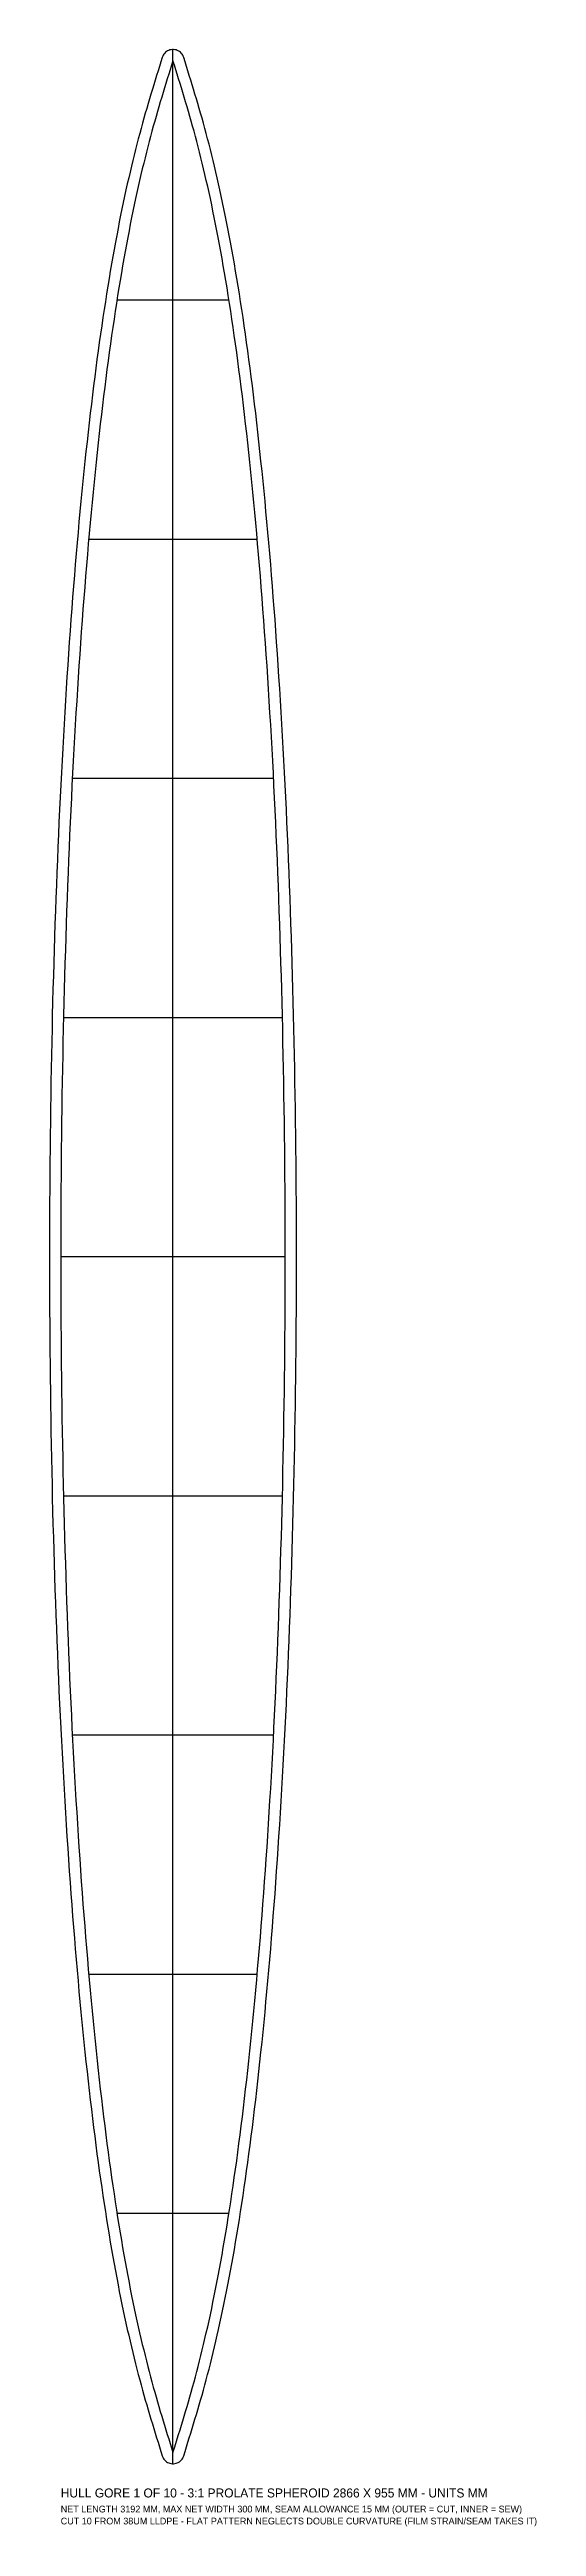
# Model space of a CAD drawing. Header units: metres. Extents: x -165 to 486, y -99 to 3207.
import ezdxf

# ---------------------------------------------------------------- set-up
doc = ezdxf.new("R2010")
doc.units = ezdxf.units.M

msp = doc.modelspace()

# ---------------------------------------------------------------- linework, layer by layer
for p, q in [((0, -15), (0, 3206.841)), ((-74.85, 2872.7), (74.85, 2872.7)), ((-112.61, 2553.5), (112.61, 2553.5)), ((-134.48, 2234.3), (134.48, 2234.3)), ((-146.29, 1915.1), (146.29, 1915.1)), ((-150.06, 1595.9), (150.06, 1595.9)), ((-146.29, 1276.7), (146.29, 1276.7)), ((-134.48, 957.6), (134.48, 957.6)), ((-112.61, 638.4), (112.61, 638.4)), ((-74.85, 319.2), (74.85, 319.2))]:
    msp.add_line(p, q)
for points in [[(14.31, -4.496), (16.197, 1.511), (18.085, 7.53), (19.974, 13.571), (21.864, 19.64), (23.755, 25.744), (25.645, 31.89), (27.535, 38.086), (29.425, 44.337), (31.313, 50.65), (33.199, 57.032), (35.083, 63.488), (36.965, 70.023), (38.843, 76.644), (40.718, 83.354), (42.59, 90.16), (44.456, 97.066), (46.319, 104.076), (48.176, 111.194), (50.028, 118.424), (51.874, 125.769), (53.713, 133.234), (55.547, 140.821), (57.373, 148.534), (59.192, 156.374), (61.004, 164.345), (62.808, 172.449), (64.605, 180.688), (66.392, 189.064), (68.171, 197.579), (69.942, 206.235), (71.703, 215.033), (73.454, 223.974), (75.196, 233.06), (76.928, 242.292), (78.65, 251.67), (80.361, 261.196), (82.061, 270.87), (83.751, 280.693), (85.429, 290.664), (87.095, 300.786), (88.75, 311.057), (90.393, 321.477), (92.024, 332.048), (93.642, 342.768), (95.247, 353.638), (96.839, 364.658), (98.418, 375.826), (99.984, 387.143), (101.536, 398.609), (103.074, 410.222), (104.598, 421.982), (106.107, 433.888), (107.602, 445.941), (109.082, 458.138), (110.547, 470.479), (111.997, 482.963), (113.431, 495.589), (114.85, 508.356), (116.252, 521.263), (117.639, 534.309), (119.009, 547.492), (120.362, 560.811), (121.699, 574.266), (123.019, 587.854), (124.321, 601.575), (125.606, 615.427), (126.874, 629.408), (128.123, 643.516), (129.355, 657.752), (130.569, 672.112), (131.764, 686.595), (132.941, 701.199), (134.099, 715.924), (135.238, 730.766), (136.358, 745.725), (137.458, 760.798), (138.54, 775.985), (139.601, 791.281), (140.643, 806.687), (141.666, 822.2), (142.668, 837.818), (143.649, 853.54), (144.611, 869.362), (145.552, 885.284), (146.472, 901.303), (147.371, 917.416), (148.25, 933.623), (149.107, 949.921), (149.943, 966.307), (150.758, 982.78), (151.551, 999.337), (152.323, 1015.977), (153.072, 1032.696), (153.801, 1049.493), (154.507, 1066.366), (155.191, 1083.312), (155.852, 1100.329), (156.492, 1117.414), (157.109, 1134.566), (157.704, 1151.782), (158.276, 1169.059), (158.825, 1186.396), (159.352, 1203.79), (159.856, 1221.238), (160.337, 1238.738), (160.795, 1256.288), (161.23, 1273.886), (161.642, 1291.528), (162.03, 1309.213), (162.396, 1326.938), (162.738, 1344.7), (163.057, 1362.497), (163.352, 1380.327), (163.624, 1398.187), (163.872, 1416.075), (164.097, 1433.988), (164.298, 1451.923), (164.476, 1469.879), (164.63, 1487.852), (164.76, 1505.84), (164.867, 1523.841), (164.95, 1541.852), (165.009, 1559.871), (165.045, 1577.894), (165.057, 1595.92), (165.045, 1613.947), (165.009, 1631.97), (164.95, 1649.989), (164.867, 1668), (164.76, 1686.001), (164.63, 1703.989), (164.476, 1721.962), (164.298, 1739.918), (164.097, 1757.853), (163.872, 1775.766), (163.624, 1793.654), (163.352, 1811.514), (163.057, 1829.344), (162.738, 1847.141), (162.396, 1864.903), (162.03, 1882.628), (161.642, 1900.313), (161.23, 1917.955), (160.795, 1935.552), (160.337, 1953.103), (159.856, 1970.603), (159.352, 1988.051), (158.825, 2005.445), (158.276, 2022.782), (157.704, 2040.059), (157.109, 2057.275), (156.492, 2074.427), (155.852, 2091.512), (155.191, 2108.529), (154.507, 2125.475), (153.801, 2142.348), (153.072, 2159.145), (152.323, 2175.864), (151.551, 2192.504), (150.758, 2209.061), (149.943, 2225.534), (149.107, 2241.92), (148.25, 2258.218), (147.371, 2274.425), (146.472, 2290.538), (145.552, 2306.557), (144.611, 2322.479), (143.649, 2338.301), (142.668, 2354.022), (141.666, 2369.641), (140.643, 2385.154), (139.601, 2400.559), (138.54, 2415.856), (137.458, 2431.042), (136.358, 2446.116), (135.238, 2461.075), (134.099, 2475.917), (132.941, 2490.642), (131.764, 2505.246), (130.569, 2519.729), (129.355, 2534.089), (128.123, 2548.325), (126.874, 2562.433), (125.606, 2576.414), (124.321, 2590.266), (123.019, 2603.986), (121.699, 2617.575), (120.362, 2631.029), (119.009, 2644.349), (117.639, 2657.532), (116.252, 2670.578), (114.85, 2683.485), (113.431, 2696.252), (111.997, 2708.878), (110.547, 2721.362), (109.082, 2733.703), (107.602, 2745.9), (106.107, 2757.952), (104.598, 2769.859), (103.074, 2781.619), (101.536, 2793.232), (99.984, 2804.698), (98.418, 2816.015), (96.839, 2827.183), (95.247, 2838.203), (93.642, 2849.073), (92.024, 2859.793), (90.393, 2870.364), (88.75, 2880.784), (87.095, 2891.055), (85.429, 2901.176), (83.751, 2911.148), (82.061, 2920.971), (80.361, 2930.645), (78.65, 2940.171), (76.928, 2949.549), (75.196, 2958.781), (73.454, 2967.867), (71.703, 2976.808), (69.942, 2985.606), (68.171, 2994.262), (66.392, 3002.777), (64.605, 3011.153), (62.808, 3019.392), (61.004, 3027.496), (59.192, 3035.467), (57.373, 3043.307), (55.547, 3051.02), (53.713, 3058.607), (51.874, 3066.072), (50.028, 3073.417), (48.176, 3080.647), (46.319, 3087.765), (44.456, 3094.775), (42.59, 3101.681), (40.718, 3108.487), (38.843, 3115.197), (36.965, 3121.818), (35.083, 3128.353), (33.199, 3134.809), (31.313, 3141.191), (29.425, 3147.504), (27.535, 3153.755), (25.645, 3159.951), (23.755, 3166.097), (21.864, 3172.201), (19.974, 3178.27), (18.085, 3184.31), (16.197, 3190.33), (14.31, 3196.337), (14.31, 3196.337), (13.73, 3197.882), (12.983, 3199.354), (12.078, 3200.736), (11.028, 3202.009), (9.843, 3203.159), (8.54, 3204.173), (7.133, 3205.037), (5.639, 3205.74), (4.078, 3206.276), (2.466, 3206.637), (0.825, 3206.818), (-0.825, 3206.818), (-2.466, 3206.637), (-4.078, 3206.276), (-5.639, 3205.74), (-7.133, 3205.037), (-8.54, 3204.173), (-9.843, 3203.159), (-11.028, 3202.009), (-12.078, 3200.736), (-12.983, 3199.354), (-13.73, 3197.882), (-14.31, 3196.337), (-14.31, 3196.337), (-16.197, 3190.33), (-18.085, 3184.31), (-19.974, 3178.27), (-21.864, 3172.201), (-23.755, 3166.097), (-25.645, 3159.951), (-27.535, 3153.755), (-29.425, 3147.504), (-31.313, 3141.191), (-33.199, 3134.809), (-35.083, 3128.353), (-36.965, 3121.818), (-38.843, 3115.197), (-40.718, 3108.487), (-42.59, 3101.681), (-44.456, 3094.775), (-46.319, 3087.765), (-48.176, 3080.647), (-50.028, 3073.417), (-51.874, 3066.072), (-53.713, 3058.607), (-55.547, 3051.02), (-57.373, 3043.307), (-59.192, 3035.467), (-61.004, 3027.496), (-62.808, 3019.392), (-64.605, 3011.153), (-66.392, 3002.777), (-68.171, 2994.262), (-69.942, 2985.606), (-71.703, 2976.808), (-73.454, 2967.867), (-75.196, 2958.781), (-76.928, 2949.549), (-78.65, 2940.171), (-80.361, 2930.645), (-82.061, 2920.971), (-83.751, 2911.148), (-85.429, 2901.176), (-87.095, 2891.055), (-88.75, 2880.784), (-90.393, 2870.364), (-92.024, 2859.793), (-93.642, 2849.073), (-95.247, 2838.203), (-96.839, 2827.183), (-98.418, 2816.015), (-99.984, 2804.698), (-101.536, 2793.232), (-103.074, 2781.619), (-104.598, 2769.859), (-106.107, 2757.952), (-107.602, 2745.9), (-109.082, 2733.703), (-110.547, 2721.362), (-111.997, 2708.878), (-113.431, 2696.252), (-114.85, 2683.485), (-116.252, 2670.578), (-117.639, 2657.532), (-119.009, 2644.349), (-120.362, 2631.029), (-121.699, 2617.575), (-123.019, 2603.986), (-124.321, 2590.266), (-125.606, 2576.414), (-126.874, 2562.433), (-128.123, 2548.325), (-129.355, 2534.089), (-130.569, 2519.729), (-131.764, 2505.246), (-132.941, 2490.642), (-134.099, 2475.917), (-135.238, 2461.075), (-136.358, 2446.116), (-137.458, 2431.042), (-138.54, 2415.856), (-139.601, 2400.559), (-140.643, 2385.154), (-141.666, 2369.641), (-142.668, 2354.022), (-143.649, 2338.301), (-144.611, 2322.479), (-145.552, 2306.557), (-146.472, 2290.538), (-147.371, 2274.425), (-148.25, 2258.218), (-149.107, 2241.92), (-149.943, 2225.534), (-150.758, 2209.061), (-151.551, 2192.504), (-152.323, 2175.864), (-153.072, 2159.145), (-153.801, 2142.348), (-154.507, 2125.475), (-155.191, 2108.529), (-155.852, 2091.512), (-156.492, 2074.427), (-157.109, 2057.275), (-157.704, 2040.059), (-158.276, 2022.782), (-158.825, 2005.445), (-159.352, 1988.051), (-159.856, 1970.603), (-160.337, 1953.103), (-160.795, 1935.552), (-161.23, 1917.955), (-161.642, 1900.313), (-162.03, 1882.628), (-162.396, 1864.903), (-162.738, 1847.141), (-163.057, 1829.344), (-163.352, 1811.514), (-163.624, 1793.654), (-163.872, 1775.766), (-164.097, 1757.853), (-164.298, 1739.918), (-164.476, 1721.962), (-164.63, 1703.989), (-164.76, 1686.001), (-164.867, 1668), (-164.95, 1649.989), (-165.009, 1631.97), (-165.045, 1613.947), (-165.057, 1595.92), (-165.045, 1577.894), (-165.009, 1559.871), (-164.95, 1541.852), (-164.867, 1523.841), (-164.76, 1505.84), (-164.63, 1487.852), (-164.476, 1469.879), (-164.298, 1451.923), (-164.097, 1433.988), (-163.872, 1416.075), (-163.624, 1398.187), (-163.352, 1380.327), (-163.057, 1362.497), (-162.738, 1344.7), (-162.396, 1326.938), (-162.03, 1309.213), (-161.642, 1291.528), (-161.23, 1273.886), (-160.795, 1256.288), (-160.337, 1238.738), (-159.856, 1221.238), (-159.352, 1203.79), (-158.825, 1186.396), (-158.276, 1169.059), (-157.704, 1151.782), (-157.109, 1134.566), (-156.492, 1117.414), (-155.852, 1100.329), (-155.191, 1083.312), (-154.507, 1066.366), (-153.801, 1049.493), (-153.072, 1032.696), (-152.323, 1015.977), (-151.551, 999.337), (-150.758, 982.78), (-149.943, 966.307), (-149.107, 949.921), (-148.25, 933.623), (-147.371, 917.416), (-146.472, 901.303), (-145.552, 885.284), (-144.611, 869.362), (-143.649, 853.54), (-142.668, 837.818), (-141.666, 822.2), (-140.643, 806.687), (-139.601, 791.281), (-138.54, 775.985), (-137.458, 760.798), (-136.358, 745.725), (-135.238, 730.766), (-134.099, 715.924), (-132.941, 701.199), (-131.764, 686.595), (-130.569, 672.112), (-129.355, 657.752), (-128.123, 643.516), (-126.874, 629.408), (-125.606, 615.427), (-124.321, 601.575), (-123.019, 587.854), (-121.699, 574.266), (-120.362, 560.811), (-119.009, 547.492), (-117.639, 534.309), (-116.252, 521.263), (-114.85, 508.356), (-113.431, 495.589), (-111.997, 482.963), (-110.547, 470.479), (-109.082, 458.138), (-107.602, 445.941), (-106.107, 433.888), (-104.598, 421.982), (-103.074, 410.222), (-101.536, 398.609), (-99.984, 387.143), (-98.418, 375.826), (-96.839, 364.658), (-95.247, 353.638), (-93.642, 342.768), (-92.024, 332.048), (-90.393, 321.477), (-88.75, 311.057), (-87.095, 300.786), (-85.429, 290.664), (-83.751, 280.693), (-82.061, 270.87), (-80.361, 261.196), (-78.65, 251.67), (-76.928, 242.292), (-75.196, 233.06), (-73.454, 223.974), (-71.703, 215.033), (-69.942, 206.235), (-68.171, 197.579), (-66.392, 189.064), (-64.605, 180.688), (-62.808, 172.449), (-61.004, 164.345), (-59.192, 156.374), (-57.373, 148.534), (-55.547, 140.821), (-53.713, 133.234), (-51.874, 125.769), (-50.028, 118.424), (-48.176, 111.194), (-46.319, 104.076), (-44.456, 97.066), (-42.59, 90.16), (-40.718, 83.354), (-38.843, 76.644), (-36.965, 70.023), (-35.083, 63.488), (-33.199, 57.032), (-31.313, 50.65), (-29.425, 44.337), (-27.535, 38.086), (-25.645, 31.89), (-23.755, 25.744), (-21.864, 19.64), (-19.974, 13.571), (-18.085, 7.53), (-16.197, 1.511), (-14.31, -4.496), (-14.31, -4.496), (-13.73, -6.041), (-12.983, -7.514), (-12.078, -8.895), (-11.028, -10.168), (-9.843, -11.319), (-8.54, -12.332), (-7.133, -13.196), (-5.639, -13.9), (-4.078, -14.435), (-2.466, -14.796), (-0.825, -14.977), (0.825, -14.977), (2.466, -14.796), (4.078, -14.435), (5.639, -13.9), (7.133, -13.196), (8.54, -12.332), (9.843, -11.319), (11.028, -10.168), (12.078, -8.895), (12.983, -7.514), (13.73, -6.041), (14.31, -4.496)], [(0, 0), (1.886, 6.004), (3.771, 12.015), (5.656, 18.041), (7.54, 24.09), (9.422, 30.168), (11.303, 36.284), (13.183, 42.445), (15.06, 48.656), (16.935, 54.926), (18.807, 61.26), (20.676, 67.664), (22.542, 74.146), (24.405, 80.71), (26.263, 87.361), (28.118, 94.106), (29.968, 100.949), (31.813, 107.895), (33.653, 114.948), (35.488, 122.112), (37.318, 129.392), (39.141, 136.79), (40.958, 144.311), (42.769, 151.957), (44.573, 159.732), (46.37, 167.637), (48.16, 175.676), (49.942, 183.851), (51.716, 192.163), (53.482, 200.616), (55.24, 209.21), (56.988, 217.947), (58.728, 226.828), (60.459, 235.855), (62.18, 245.029), (63.891, 254.35), (65.592, 263.82), (67.283, 273.44), (68.963, 283.209), (70.632, 293.128), (72.29, 303.197), (73.937, 313.417), (75.572, 323.789), (77.195, 334.31), (78.806, 344.983), (80.404, 355.806), (81.99, 366.78), (83.563, 377.904), (85.123, 389.177), (86.669, 400.599), (88.201, 412.17), (89.72, 423.889), (91.224, 435.755), (92.714, 447.767), (94.189, 459.925), (95.65, 472.228), (97.095, 484.674), (98.525, 497.263), (99.94, 509.994), (101.338, 522.866), (102.721, 535.876), (104.087, 549.025), (105.437, 562.311), (106.771, 575.732), (108.087, 589.288), (109.387, 602.977), (110.669, 616.797), (111.934, 630.746), (113.181, 644.825), (114.41, 659.03), (115.621, 673.36), (116.814, 687.814), (117.988, 702.39), (119.144, 717.086), (120.281, 731.9), (121.398, 746.831), (122.497, 761.877), (123.577, 777.036), (124.637, 792.307), (125.677, 807.687), (126.697, 823.174), (127.697, 838.766), (128.678, 854.462), (129.638, 870.259), (130.577, 886.156), (131.496, 902.151), (132.394, 918.24), (133.271, 934.423), (134.127, 950.697), (134.962, 967.06), (135.775, 983.509), (136.568, 1000.043), (137.338, 1016.66), (138.087, 1033.357), (138.814, 1050.131), (139.519, 1066.982), (140.202, 1083.906), (140.863, 1100.901), (141.502, 1117.964), (142.119, 1135.095), (142.712, 1152.289), (143.284, 1169.545), (143.833, 1186.861), (144.359, 1204.233), (144.862, 1221.661), (145.342, 1239.14), (145.8, 1256.669), (146.234, 1274.246), (146.646, 1291.868), (147.034, 1309.532), (147.399, 1327.237), (147.741, 1344.979), (148.059, 1362.756), (148.354, 1380.566), (148.625, 1398.405), (148.874, 1416.273), (149.098, 1434.166), (149.299, 1452.081), (149.477, 1470.017), (149.63, 1487.971), (149.761, 1505.939), (149.867, 1523.92), (149.95, 1541.911), (150.009, 1559.91), (150.045, 1577.914), (150.057, 1595.92), (150.045, 1613.927), (150.009, 1631.931), (149.95, 1649.93), (149.867, 1667.921), (149.761, 1685.902), (149.63, 1703.87), (149.477, 1721.824), (149.299, 1739.759), (149.098, 1757.675), (148.874, 1775.568), (148.625, 1793.435), (148.354, 1811.275), (148.059, 1829.085), (147.741, 1846.862), (147.399, 1864.604), (147.034, 1882.309), (146.646, 1899.973), (146.234, 1917.595), (145.8, 1935.171), (145.342, 1952.701), (144.862, 1970.18), (144.359, 1987.608), (143.833, 2004.98), (143.284, 2022.296), (142.712, 2039.552), (142.119, 2056.746), (141.502, 2073.877), (140.863, 2090.94), (140.202, 2107.935), (139.519, 2124.859), (138.814, 2141.709), (138.087, 2158.484), (137.338, 2175.181), (136.568, 2191.798), (135.775, 2208.332), (134.962, 2224.781), (134.127, 2241.144), (133.271, 2257.418), (132.394, 2273.601), (131.496, 2289.69), (130.577, 2305.685), (129.638, 2321.581), (128.678, 2337.379), (127.697, 2353.075), (126.697, 2368.667), (125.677, 2384.154), (124.637, 2399.534), (123.577, 2414.804), (122.497, 2429.964), (121.398, 2445.01), (120.281, 2459.941), (119.144, 2474.755), (117.988, 2489.451), (116.814, 2504.027), (115.621, 2518.481), (114.41, 2532.811), (113.181, 2547.016), (111.934, 2561.095), (110.669, 2575.044), (109.387, 2588.864), (108.087, 2602.553), (106.771, 2616.108), (105.437, 2629.53), (104.087, 2642.816), (102.721, 2655.965), (101.338, 2668.975), (99.94, 2681.847), (98.525, 2694.578), (97.095, 2707.167), (95.65, 2719.613), (94.189, 2731.916), (92.714, 2744.074), (91.224, 2756.086), (89.72, 2767.952), (88.201, 2779.671), (86.669, 2791.242), (85.123, 2802.664), (83.563, 2813.937), (81.99, 2825.061), (80.404, 2836.034), (78.806, 2846.858), (77.195, 2857.53), (75.572, 2868.052), (73.937, 2878.423), (72.29, 2888.644), (70.632, 2898.713), (68.963, 2908.632), (67.283, 2918.401), (65.592, 2928.02), (63.891, 2937.49), (62.18, 2946.812), (60.459, 2955.986), (58.728, 2965.013), (56.988, 2973.894), (55.24, 2982.631), (53.482, 2991.225), (51.716, 2999.677), (49.942, 3007.99), (48.16, 3016.165), (46.37, 3024.204), (44.573, 3032.109), (42.769, 3039.884), (40.958, 3047.53), (39.141, 3055.05), (37.318, 3062.449), (35.488, 3069.728), (33.653, 3076.893), (31.813, 3083.946), (29.968, 3090.892), (28.118, 3097.735), (26.263, 3104.48), (24.405, 3111.131), (22.542, 3117.695), (20.676, 3124.176), (18.807, 3130.581), (16.935, 3136.915), (15.06, 3143.185), (13.183, 3149.396), (11.303, 3155.556), (9.422, 3161.672), (7.54, 3167.751), (5.656, 3173.8), (3.771, 3179.826), (1.886, 3185.837), (0, 3191.841), (0, 3191.841), (-1.886, 3185.837), (-3.771, 3179.826), (-5.656, 3173.8), (-7.54, 3167.751), (-9.422, 3161.672), (-11.303, 3155.556), (-13.183, 3149.396), (-15.06, 3143.185), (-16.935, 3136.915), (-18.807, 3130.581), (-20.676, 3124.176), (-22.542, 3117.695), (-24.405, 3111.131), (-26.263, 3104.48), (-28.118, 3097.735), (-29.968, 3090.892), (-31.813, 3083.946), (-33.653, 3076.893), (-35.488, 3069.728), (-37.318, 3062.449), (-39.141, 3055.05), (-40.958, 3047.53), (-42.769, 3039.884), (-44.573, 3032.109), (-46.37, 3024.204), (-48.16, 3016.165), (-49.942, 3007.99), (-51.716, 2999.677), (-53.482, 2991.225), (-55.24, 2982.631), (-56.988, 2973.894), (-58.728, 2965.013), (-60.459, 2955.986), (-62.18, 2946.812), (-63.891, 2937.49), (-65.592, 2928.02), (-67.283, 2918.401), (-68.963, 2908.632), (-70.632, 2898.713), (-72.29, 2888.644), (-73.937, 2878.423), (-75.572, 2868.052), (-77.195, 2857.53), (-78.806, 2846.858), (-80.404, 2836.034), (-81.99, 2825.061), (-83.563, 2813.937), (-85.123, 2802.664), (-86.669, 2791.242), (-88.201, 2779.671), (-89.72, 2767.952), (-91.224, 2756.086), (-92.714, 2744.074), (-94.189, 2731.916), (-95.65, 2719.613), (-97.095, 2707.167), (-98.525, 2694.578), (-99.94, 2681.847), (-101.338, 2668.975), (-102.721, 2655.965), (-104.087, 2642.816), (-105.437, 2629.53), (-106.771, 2616.108), (-108.087, 2602.553), (-109.387, 2588.864), (-110.669, 2575.044), (-111.934, 2561.095), (-113.181, 2547.016), (-114.41, 2532.811), (-115.621, 2518.481), (-116.814, 2504.027), (-117.988, 2489.451), (-119.144, 2474.755), (-120.281, 2459.941), (-121.398, 2445.01), (-122.497, 2429.964), (-123.577, 2414.804), (-124.637, 2399.534), (-125.677, 2384.154), (-126.697, 2368.667), (-127.697, 2353.075), (-128.678, 2337.379), (-129.638, 2321.581), (-130.577, 2305.685), (-131.496, 2289.69), (-132.394, 2273.601), (-133.271, 2257.418), (-134.127, 2241.144), (-134.962, 2224.781), (-135.775, 2208.332), (-136.568, 2191.798), (-137.338, 2175.181), (-138.087, 2158.484), (-138.814, 2141.709), (-139.519, 2124.859), (-140.202, 2107.935), (-140.863, 2090.94), (-141.502, 2073.877), (-142.119, 2056.746), (-142.712, 2039.552), (-143.284, 2022.296), (-143.833, 2004.98), (-144.359, 1987.608), (-144.862, 1970.18), (-145.342, 1952.701), (-145.8, 1935.171), (-146.234, 1917.595), (-146.646, 1899.973), (-147.034, 1882.309), (-147.399, 1864.604), (-147.741, 1846.862), (-148.059, 1829.085), (-148.354, 1811.275), (-148.625, 1793.435), (-148.874, 1775.568), (-149.098, 1757.675), (-149.299, 1739.759), (-149.477, 1721.824), (-149.63, 1703.87), (-149.761, 1685.902), (-149.867, 1667.921), (-149.95, 1649.93), (-150.009, 1631.931), (-150.045, 1613.927), (-150.057, 1595.92), (-150.045, 1577.914), (-150.009, 1559.91), (-149.95, 1541.911), (-149.867, 1523.92), (-149.761, 1505.939), (-149.63, 1487.971), (-149.477, 1470.017), (-149.299, 1452.081), (-149.098, 1434.166), (-148.874, 1416.273), (-148.625, 1398.405), (-148.354, 1380.566), (-148.059, 1362.756), (-147.741, 1344.979), (-147.399, 1327.237), (-147.034, 1309.532), (-146.646, 1291.868), (-146.234, 1274.246), (-145.8, 1256.669), (-145.342, 1239.14), (-144.862, 1221.661), (-144.359, 1204.233), (-143.833, 1186.861), (-143.284, 1169.545), (-142.712, 1152.289), (-142.119, 1135.095), (-141.502, 1117.964), (-140.863, 1100.901), (-140.202, 1083.906), (-139.519, 1066.982), (-138.814, 1050.131), (-138.087, 1033.357), (-137.338, 1016.66), (-136.568, 1000.043), (-135.775, 983.509), (-134.962, 967.06), (-134.127, 950.697), (-133.271, 934.423), (-132.394, 918.24), (-131.496, 902.151), (-130.577, 886.156), (-129.638, 870.259), (-128.678, 854.462), (-127.697, 838.766), (-126.697, 823.174), (-125.677, 807.687), (-124.637, 792.307), (-123.577, 777.036), (-122.497, 761.877), (-121.398, 746.831), (-120.281, 731.9), (-119.144, 717.086), (-117.988, 702.39), (-116.814, 687.814), (-115.621, 673.36), (-114.41, 659.03), (-113.181, 644.825), (-111.934, 630.746), (-110.669, 616.797), (-109.387, 602.977), (-108.087, 589.288), (-106.771, 575.732), (-105.437, 562.311), (-104.087, 549.025), (-102.721, 535.876), (-101.338, 522.866), (-99.94, 509.994), (-98.525, 497.263), (-97.095, 484.674), (-95.65, 472.228), (-94.189, 459.925), (-92.714, 447.767), (-91.224, 435.755), (-89.72, 423.889), (-88.201, 412.17), (-86.669, 400.599), (-85.123, 389.177), (-83.563, 377.904), (-81.99, 366.78), (-80.404, 355.806), (-78.806, 344.983), (-77.195, 334.31), (-75.572, 323.789), (-73.937, 313.417), (-72.29, 303.197), (-70.632, 293.128), (-68.963, 283.209), (-67.283, 273.44), (-65.592, 263.82), (-63.891, 254.35), (-62.18, 245.029), (-60.459, 235.855), (-58.728, 226.828), (-56.988, 217.947), (-55.24, 209.21), (-53.482, 200.616), (-51.716, 192.163), (-49.942, 183.851), (-48.16, 175.676), (-46.37, 167.637), (-44.573, 159.732), (-42.769, 151.957), (-40.958, 144.311), (-39.141, 136.79), (-37.318, 129.392), (-35.488, 122.112), (-33.653, 114.948), (-31.813, 107.895), (-29.968, 100.949), (-28.118, 94.106), (-26.263, 87.361), (-24.405, 80.71), (-22.542, 74.146), (-20.676, 67.664), (-18.807, 61.26), (-16.935, 54.926), (-15.06, 48.656), (-13.183, 42.445), (-11.303, 36.284), (-9.422, 30.168), (-7.54, 24.09), (-5.656, 18.041), (-3.771, 12.015), (-1.886, 6.004), (0, 0)]]:
    msp.add_lwpolyline(points, close=True)

# ---------------------------------------------------------------- texts
for s, height, p in [('HULL GORE 1 OF 10 - 3:1 PROLATE SPHEROID 2866 X 955 MM - UNITS MM', 12, (-150, -60)), ('CUT 10 FROM 38UM LLDPE - FLAT PATTERN NEGLECTS DOUBLE CURVATURE (FILM STRAIN/SEAM TAKES IT)', 9, (-150, -96)), ('NET LENGTH 3192 MM, MAX NET WIDTH 300 MM, SEAM ALLOWANCE 15 MM (OUTER = CUT, INNER = SEW)', 9, (-150, -80))]:
    msp.add_text(s, height=height).set_placement(p)

doc.saveas('drawing.dxf')
